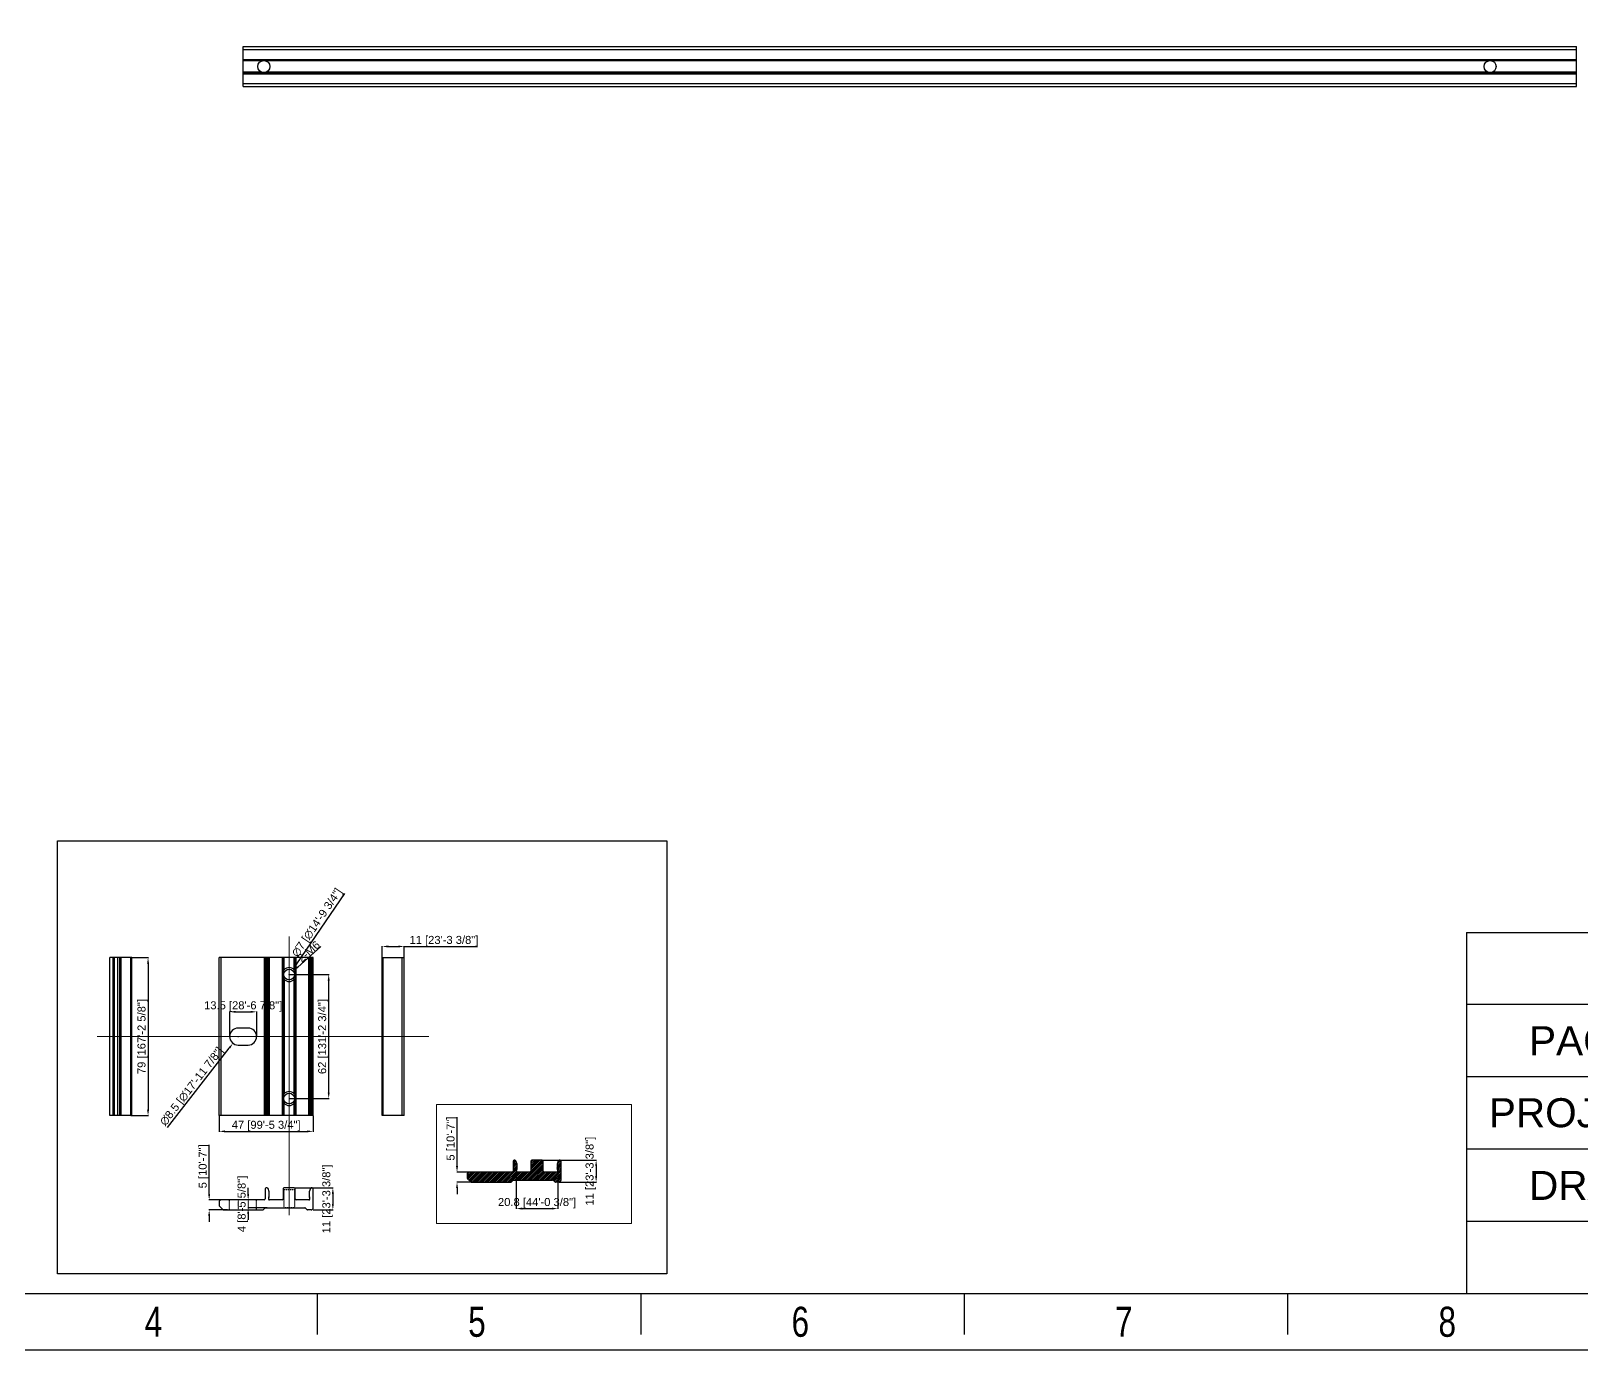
# Model space of a CAD drawing. Header units: millimetres. Extents: x 7531 to 19147, y 2539 to 6525.
# Drawn here: x 9975 to 10749, y 2539 to 3199 of the extents above; entities that cross this region are included whole.
import ezdxf

# ---------------------------------------------------------------- set-up
doc = ezdxf.new("R2010")
doc.units = ezdxf.units.MM
doc.linetypes.add('HIDDEN', pattern=[0.2, 0.1, -0.1])
doc.layers.add('02___PRT_ALL_AXES', color=7, linetype='Continuous')
doc.layers.add('DEFAULT_2', color=8, linetype='HIDDEN')
doc.styles.add('CKSTANDARD', font='arial.ttf')
doc.styles.add('Roamns', font='romans.shx')
doc.styles.get("Standard").update_dxf_attribs({"font": 'arial.ttf'})
doc.dimstyles.get("Standard").update_dxf_attribs({"dimtxt": 4, "dimasz": 3, "dimexe": 0.18, "dimexo": 0.0625, "dimgap": 0.09, "dimtad": 1, "dimdec": 4, "dimdsep": 46, "dimtxsty": 'Standard', "dimcen": 0.09, "dimadec": 0, "dimazin": 0, "dimtfac": 1, "dimtdec": 4, "dimtofl": 0, "dimtmove": 0, "dimatfit": 3, "dimfxl": 1, "dimtolj": 1, "dimtzin": 0, "dimarcsym": 0})

# ---------------------------------------------------------------- blocks, each defined once
blk = doc.blocks.new('*D51')
at = {"color": 0, "lineweight": -2, "transparency": 16777216}
for p, q in [((10024.51, 2735.26), (10033.3, 2735.26)), ((10033.12, 2732.26), (10033.12, 2659.26)), ((10024.51, 2656.26), (10033.3, 2656.26))]:
    blk.add_line(p, q, dxfattribs=at)
at = {"color": 0, "transparency": 16777216}
for points in [[(10032.62, 2732.26), (10033.62, 2732.26), (10033.12, 2735.26)], [(10032.62, 2659.26), (10033.62, 2659.26), (10033.12, 2656.26)]]:
    blk.add_solid(points, dxfattribs=at)
at = {"layer": 'Defpoints', "color": 0, "transparency": 16777216}
for p in [(10024.44, 2735.26), (10024.44, 2656.26), (10033.12, 2656.26)]:
    blk.add_point(p, dxfattribs=at)
at = {"color": 0, "lineweight": 5, "transparency": 16777216, "insert": (10030.45, 2695.76), "char_height": 4, "attachment_point": 5, "rotation": 90}
blk.add_mtext('\\A1;79 [167\'-2 5/8"]', dxfattribs=at)
blk = doc.blocks.new('*D52')
at = {"color": 0, "lineweight": -2, "transparency": 16777216}
for p, q in [((10073.92, 2695.82), (10073.92, 2708.29)), ((10076.92, 2708.11), (10084.42, 2708.11)), ((10087.42, 2695.82), (10087.42, 2708.29))]:
    blk.add_line(p, q, dxfattribs=at)
at = {"color": 0, "transparency": 16777216}
for points in [[(10076.92, 2708.61), (10076.92, 2707.61), (10073.92, 2708.11)], [(10084.42, 2708.61), (10084.42, 2707.61), (10087.42, 2708.11)]]:
    blk.add_solid(points, dxfattribs=at)
at = {"layer": 'Defpoints', "color": 0, "transparency": 16777216}
for p in [(10087.42, 2708.11), (10073.92, 2695.76), (10087.42, 2695.76)]:
    blk.add_point(p, dxfattribs=at)
at = {"color": 0, "lineweight": 5, "transparency": 16777216, "insert": (10080.67, 2710.79), "char_height": 4, "attachment_point": 5}
blk.add_mtext('\\A1;13.5 [28\'-6 7/8"]', dxfattribs=at)
blk = doc.blocks.new('*D53')
at = {"color": 0, "lineweight": -2, "transparency": 16777216}
for p, q in [((10042.86, 2650.22), (10073.72, 2690.03)), ((10078.08, 2695.76), (10078.26, 2695.76)), ((10078.17, 2695.67), (10078.17, 2695.85))]:
    blk.add_line(p, q, dxfattribs=at)
at = {"color": 0, "transparency": 16777216}
blk.add_solid([(10073.33, 2690.33), (10074.12, 2689.72), (10075.56, 2692.4)], dxfattribs=at)
at = {"layer": 'Defpoints', "color": 0, "transparency": 16777216}
for p in [(10080.77, 2699.11), (10075.56, 2692.4)]:
    blk.add_point(p, dxfattribs=at)
at = {"color": 0, "lineweight": 5, "transparency": 16777216, "insert": (10055.22, 2670.6), "char_height": 4, "attachment_point": 5, "rotation": 52.2099}
blk.add_mtext('\\A1;∅8.5 [∅17\'-11 7/8"]', dxfattribs=at)
blk = doc.blocks.new('*D54')
at = {"color": 0, "lineweight": -2, "transparency": 16777216}
for p, q in [((10119.53, 2740.8), (10107.93, 2730.53)), ((10103.58, 2726.76), (10103.76, 2726.76)), ((10103.67, 2726.67), (10103.67, 2726.85))]:
    blk.add_line(p, q, dxfattribs=at)
at = {"color": 0, "transparency": 16777216}
blk.add_solid([(10107.6, 2730.91), (10108.26, 2730.16), (10105.69, 2728.55)], dxfattribs=at)
at = {"layer": 'Defpoints', "color": 0, "transparency": 16777216}
for p in [(10105.69, 2728.55), (10101.64, 2724.97)]:
    blk.add_point(p, dxfattribs=at)
at = {"color": 0, "lineweight": 5, "transparency": 16777216, "insert": (10113.44, 2738.26), "char_height": 4, "attachment_point": 5, "rotation": 41.52216}
blk.add_mtext('\\A1;2-M6', dxfattribs=at)
blk = doc.blocks.new('*D55')
at = {"color": 0, "lineweight": -2, "transparency": 16777216}
for p, q in [((10068.67, 2656.19), (10068.67, 2648.19)), ((10115.67, 2656.19), (10115.67, 2648.19)), ((10071.67, 2648.37), (10112.67, 2648.37))]:
    blk.add_line(p, q, dxfattribs=at)
at = {"color": 0, "transparency": 16777216}
for points in [[(10071.67, 2648.87), (10071.67, 2647.87), (10068.67, 2648.37)], [(10112.67, 2648.87), (10112.67, 2647.87), (10115.67, 2648.37)]]:
    blk.add_solid(points, dxfattribs=at)
at = {"layer": 'Defpoints', "color": 0, "transparency": 16777216}
for p in [(10068.67, 2656.26), (10115.67, 2656.26), (10115.67, 2648.37)]:
    blk.add_point(p, dxfattribs=at)
at = {"color": 0, "lineweight": 5, "transparency": 16777216, "insert": (10092.17, 2651.05), "char_height": 4, "attachment_point": 5}
blk.add_mtext('\\A1;47 [99\'-5 3/4"]', dxfattribs=at)
blk = doc.blocks.new('*D56')
at = {"color": 0, "lineweight": -2, "transparency": 16777216}
for p, q in [((10103.73, 2726.76), (10123.61, 2726.76)), ((10123.43, 2667.76), (10123.43, 2723.76)), ((10103.73, 2664.76), (10123.61, 2664.76))]:
    blk.add_line(p, q, dxfattribs=at)
at = {"color": 0, "transparency": 16777216}
for points in [[(10122.93, 2723.76), (10123.93, 2723.76), (10123.43, 2726.76)], [(10122.93, 2667.76), (10123.93, 2667.76), (10123.43, 2664.76)]]:
    blk.add_solid(points, dxfattribs=at)
at = {"layer": 'Defpoints', "color": 0, "transparency": 16777216}
for p in [(10103.67, 2726.76), (10123.43, 2726.76), (10103.67, 2664.76)]:
    blk.add_point(p, dxfattribs=at)
at = {"color": 0, "lineweight": 5, "transparency": 16777216, "insert": (10120.75, 2695.76), "char_height": 4, "attachment_point": 5, "rotation": 90}
blk.add_mtext('\\A1;62 [131\'-2 3/4"]', dxfattribs=at)
blk = doc.blocks.new('*D57')
at = {"color": 0, "lineweight": -2, "transparency": 16777216}
for p, q in [((10063.67, 2617.09), (10063.67, 2641.68)), ((10070.1, 2614.09), (10063.49, 2614.09)), ((10072.81, 2609.09), (10063.49, 2609.09)), ((10063.67, 2606.09), (10063.67, 2603.09))]:
    blk.add_line(p, q, dxfattribs=at)
at = {"color": 0, "transparency": 16777216}
for points in [[(10063.17, 2617.09), (10064.17, 2617.09), (10063.67, 2614.09)], [(10063.17, 2606.09), (10064.17, 2606.09), (10063.67, 2609.09)]]:
    blk.add_solid(points, dxfattribs=at)
at = {"layer": 'Defpoints', "color": 0, "transparency": 16777216}
for p in [(10063.67, 2614.09), (10070.17, 2614.09), (10072.87, 2609.09)]:
    blk.add_point(p, dxfattribs=at)
at = {"color": 0, "lineweight": 5, "transparency": 16777216, "insert": (10061.01, 2630.88), "char_height": 4, "attachment_point": 5, "rotation": 90}
blk.add_mtext('\\A1;5 [10\'-7"]', dxfattribs=at)
blk = doc.blocks.new('*D58')
at = {"color": 0, "lineweight": -2, "transparency": 16777216}
for p, q in [((10106.3, 2620.09), (10125.69, 2620.09)), ((10125.51, 2617.09), (10125.51, 2612.09)), ((10115.73, 2609.09), (10125.69, 2609.09))]:
    blk.add_line(p, q, dxfattribs=at)
at = {"color": 0, "transparency": 16777216}
for points in [[(10125.01, 2617.09), (10126.01, 2617.09), (10125.51, 2620.09)], [(10125.01, 2612.09), (10126.01, 2612.09), (10125.51, 2609.09)]]:
    blk.add_solid(points, dxfattribs=at)
at = {"layer": 'Defpoints', "color": 0, "transparency": 16777216}
for p in [(10106.24, 2620.09), (10115.67, 2609.09), (10125.51, 2609.09)]:
    blk.add_point(p, dxfattribs=at)
at = {"color": 0, "lineweight": 5, "transparency": 16777216, "insert": (10122.83, 2614.59), "char_height": 4, "attachment_point": 5, "rotation": 90}
blk.add_mtext('\\A1;11 [23\'-3 3/8"]', dxfattribs=at)
blk = doc.blocks.new('*D59')
at = {"color": 0, "lineweight": -2, "transparency": 16777216}
for p, q in [((10083.17, 2617.09), (10083.17, 2620.09)), ((10091.1, 2614.09), (10082.99, 2614.09)), ((10092.6, 2610.09), (10082.99, 2610.09)), ((10083.17, 2607.09), (10083.17, 2604.09))]:
    blk.add_line(p, q, dxfattribs=at)
at = {"color": 0, "transparency": 16777216}
for points in [[(10082.67, 2617.09), (10083.67, 2617.09), (10083.17, 2614.09)], [(10082.67, 2607.09), (10083.67, 2607.09), (10083.17, 2610.09)]]:
    blk.add_solid(points, dxfattribs=at)
at = {"layer": 'Defpoints', "color": 0, "transparency": 16777216}
for p in [(10083.17, 2614.09), (10091.17, 2614.09), (10092.67, 2610.09)]:
    blk.add_point(p, dxfattribs=at)
at = {"color": 0, "lineweight": 5, "transparency": 16777216, "insert": (10080.49, 2612.09), "char_height": 4, "attachment_point": 5, "rotation": 90}
blk.add_mtext('\\A1;4 [8\'-5 5/8"]', dxfattribs=at)
blk = doc.blocks.new('*D60')
at = {"color": 0, "lineweight": -2, "transparency": 16777216}
for p, q in [((10150.21, 2735.32), (10150.21, 2740.98)), ((10153.21, 2740.8), (10158.21, 2740.8)), ((10161.21, 2735.32), (10161.21, 2740.98)), ((10161.21, 2740.8), (10197.85, 2740.8))]:
    blk.add_line(p, q, dxfattribs=at)
at = {"color": 0, "transparency": 16777216}
for points in [[(10153.21, 2741.3), (10153.21, 2740.3), (10150.21, 2740.8)], [(10158.21, 2741.3), (10158.21, 2740.3), (10161.21, 2740.8)]]:
    blk.add_solid(points, dxfattribs=at)
at = {"layer": 'Defpoints', "color": 0, "transparency": 16777216}
for p in [(10150.21, 2735.26), (10161.21, 2740.8), (10161.21, 2735.26)]:
    blk.add_point(p, dxfattribs=at)
at = {"color": 0, "lineweight": 5, "transparency": 16777216, "insert": (10181.03, 2743.48), "char_height": 4, "attachment_point": 5}
blk.add_mtext('\\A1;11 [23\'-3 3/8"]', dxfattribs=at)
blk = doc.blocks.new('*D49')
at = {"color": 0, "lineweight": -2, "transparency": 16777216}
for p, q in [((10187.58, 2630.96), (10187.58, 2655.54)), ((10194.02, 2627.96), (10187.4, 2627.96)), ((10196.72, 2622.96), (10187.4, 2622.96)), ((10187.58, 2619.96), (10187.58, 2616.96))]:
    blk.add_line(p, q, dxfattribs=at)
at = {"color": 0, "transparency": 16777216}
for points in [[(10187.08, 2630.96), (10188.08, 2630.96), (10187.58, 2627.96)], [(10187.08, 2619.96), (10188.08, 2619.96), (10187.58, 2622.96)]]:
    blk.add_solid(points, dxfattribs=at)
at = {"layer": 'Defpoints', "color": 0, "transparency": 16777216}
for p in [(10187.58, 2627.96), (10194.08, 2627.96), (10196.79, 2622.96)]:
    blk.add_point(p, dxfattribs=at)
at = {"color": 0, "lineweight": 5, "transparency": 16777216, "insert": (10184.93, 2644.75), "char_height": 4, "attachment_point": 5, "rotation": 90}
blk.add_mtext('\\A1;5 [10\'-7"]', dxfattribs=at)
blk = doc.blocks.new('*D50')
at = {"color": 0, "lineweight": -2, "transparency": 16777216}
for p, q in [((10230.22, 2633.96), (10257.29, 2633.96)), ((10257.11, 2630.96), (10257.11, 2625.96)), ((10238.64, 2622.96), (10257.29, 2622.96))]:
    blk.add_line(p, q, dxfattribs=at)
at = {"color": 0, "transparency": 16777216}
for points in [[(10256.61, 2630.96), (10257.61, 2630.96), (10257.11, 2633.96)], [(10256.61, 2625.96), (10257.61, 2625.96), (10257.11, 2622.96)]]:
    blk.add_solid(points, dxfattribs=at)
at = {"layer": 'Defpoints', "color": 0, "transparency": 16777216}
for p in [(10230.15, 2633.96), (10238.58, 2622.96), (10257.11, 2622.96)]:
    blk.add_point(p, dxfattribs=at)
at = {"color": 0, "lineweight": 5, "transparency": 16777216, "insert": (10254.43, 2628.46), "char_height": 4, "attachment_point": 5, "rotation": 90}
blk.add_mtext('\\A1;11 [23\'-3 3/8"]', dxfattribs=at)
blk = doc.blocks.new('*D61')
at = {"color": 0, "lineweight": -2, "transparency": 16777216}
for p, q in [((10217.18, 2628.59), (10217.18, 2609.57)), ((10237.98, 2628.59), (10237.98, 2609.57)), ((10220.18, 2609.75), (10234.98, 2609.75))]:
    blk.add_line(p, q, dxfattribs=at)
at = {"color": 0, "transparency": 16777216}
for points in [[(10220.18, 2610.25), (10220.18, 2609.25), (10217.18, 2609.75)], [(10234.98, 2610.25), (10234.98, 2609.25), (10237.98, 2609.75)]]:
    blk.add_solid(points, dxfattribs=at)
at = {"layer": 'Defpoints', "color": 0, "transparency": 16777216}
for p in [(10217.18, 2628.66), (10237.98, 2628.66), (10237.98, 2609.75)]:
    blk.add_point(p, dxfattribs=at)
at = {"color": 0, "lineweight": 5, "transparency": 16777216, "insert": (10227.58, 2612.43), "char_height": 4, "attachment_point": 5}
blk.add_mtext('\\A1;20.8 [44\'-0 3/8"]', dxfattribs=at)
blk = doc.blocks.new('*D62')
at = {"color": 0, "lineweight": -2, "transparency": 16777216}
for p, q in [((10131.28, 2767.36), (10107.32, 2732.13)), ((10103.58, 2726.76), (10103.76, 2726.76)), ((10103.67, 2726.67), (10103.67, 2726.85))]:
    blk.add_line(p, q, dxfattribs=at)
at = {"color": 0, "transparency": 16777216}
blk.add_solid([(10106.91, 2732.41), (10107.73, 2731.85), (10105.63, 2729.65)], dxfattribs=at)
at = {"layer": 'Defpoints', "color": 0, "transparency": 16777216}
for p in [(10105.63, 2729.65), (10101.7, 2723.86)]:
    blk.add_point(p, dxfattribs=at)
at = {"color": 0, "lineweight": 5, "transparency": 16777216, "insert": (10117.89, 2752.51), "char_height": 4, "attachment_point": 5, "rotation": 55.78255}
blk.add_mtext('\\A1;∅7 [∅14\'-9 3/4"]', dxfattribs=at)
blk = doc.blocks.new('standard template')
for p, q in [((23857, 8796), (37409, 8796)), ((23857, 8093), (37409, 8093)), ((23857, 7383), (37409, 7383)), ((23857, 6674), (37409, 6674)), ((23857, 5964), (37409, 5964)), ((456, 5254), (37409, 5254)), ((12589, 4851), (12589, 5254)), ((15761, 4851), (15761, 5254)), ((18933, 4851), (18933, 5254)), ((22104, 4851), (22104, 5254))]:
    blk.add_line(p, q)
at = {"color": 7}
for p, q in [((23857, 8796), (23857, 5964)), ((23857, 5964), (23857, 5254))]:
    blk.add_line(p, q, dxfattribs=at)
blk.add_lwpolyline([(37963, 4700), (-97, 4700), (-97, 30879), (37963, 30879)], close=True)
at = {"style": 'CKSTANDARD', "width": 0.75}
for s, p in [('4', (10894, 4830)), ('5', (14066, 4830)), ('6', (17237, 4830)), ('7', (20409, 4830)), ('8', (23581, 4830))]:
    blk.add_text(s, height=295, dxfattribs=at).set_placement(p)
at = {"char_height": 284.52, "attachment_point": 1, "style": 'Roamns'}
for s, insert, width in [('{\\fArial|b0|i0|c0|p34;PAGE TITLE}', (24469, 7876), 3912.01), ('{\\fArial|b0|i0|c0|p34;PROJECT NAME}', (24075, 7170), 3305.73), ('{\\fArial|b0|i0|c0|p34;DRAWN BY}', (24469, 6457), 3912.01)]:
    blk.add_mtext(s, dxfattribs=dict(at, insert=insert, width=width))
at = {"style": 'Roamns'}
for tag, p in [('PAGE_NAME', (27466, 7594)), ('PROJECT_NAME', (27466, 6884)), ('DRAWN_NAME', (27466, 6174)), ('VERSION', (34241, 6174)), ('SELECT_DATA', (27466, 5464)), ('PAGE_NUMBER', (34241, 5464))]:
    blk.add_attdef(tag, p, '', height=285, dxfattribs=at)
blk = doc.blocks.new('212121')
at = {"color": 114, "linetype": 'Continuous', "true_color": 0x139b48}
for p, q in [((2671.76, 8303.88), (2671.76, 8323.88)), ((2671.76, 8323.88), (3338.26, 8323.88)), ((2671.76, 8322.38), (3338.26, 8322.38)), ((3338.26, 8303.88), (3338.26, 8323.88)), ((2671.76, 8317.48), (3338.26, 8317.48)), ((2671.76, 8316.98), (3338.26, 8316.98)), ((3338.26, 8316.72), (3296.03, 8316.72)), ((2671.76, 8310.78), (3338.26, 8310.78)), ((2671.76, 8310.28), (3338.26, 8310.28)), ((3338.26, 8311.04), (3296.03, 8311.04)), ((2671.76, 8305.38), (3338.26, 8305.38)), ((2671.76, 8303.88), (3338.26, 8303.88))]:
    blk.add_line(p, q, dxfattribs=at)
at = {"layer": '02___PRT_ALL_AXES', "color": 114, "linetype": 'Continuous', "true_color": 0x139b48}
for p, q in [((2681.1, 8316.72), (2671.76, 8316.72)), ((3294.1, 8316.72), (2683.03, 8316.72)), ((2681.1, 8311.04), (2671.76, 8311.04)), ((3294.1, 8311.04), (2683.03, 8311.04))]:
    blk.add_line(p, q, dxfattribs=at)
for centre in [(2682.06, 8313.88), (3295.06, 8313.88)]:
    blk.add_circle(centre, 3, dxfattribs=at)

msp = doc.modelspace()

# ---------------------------------------------------------------- hatches: boundary and pattern name
at = {"lineweight": 5}
h = msp.add_hatch(dxfattribs=at)
h.set_pattern_fill('ANSI31', color=2, scale=5)
h.set_pattern_definition([(45, (8442.4352, -5496.28385), (-0.44194174, 0.44194174), [])])
h.paths.add_polyline_path([(10193.5791, 2627.9565, 0.414213562), (10192.5791, 2626.9565), (10192.5791, 2625.37071, 0.198912367), (10192.872, 2624.66361), (10194.43266, 2623.10295, 0.198912367), (10194.78621, 2622.9565), (10214.372, 2622.9565, 0.198912367), (10214.72555, 2623.10295), (10215.43266, 2623.81005, -0.198912367), (10215.78621, 2623.9565), (10235.372, 2623.9565, -0.198912367), (10235.72555, 2623.81005), (10236.43266, 2623.10295, 0.198912367), (10236.78621, 2622.9565), (10238.5791, 2622.9565, 0.414213562), (10239.5791, 2623.9565), (10239.5791, 2633.4565, 0.414213562), (10239.0791, 2633.9565), (10238.63384, 2633.9565, 0.318707846), (10238.16191, 2633.62167), (10237.5791, 2631.9565), (10237.5791, 2630.34842, 0.284903348), (10237.7391, 2629.30658, -0.28737456), (10237.89548, 2628.25635, -0.298125223), (10237.43729, 2627.9565), (10231.1541, 2627.9565, -0.414213562), (10230.6541, 2628.4565), (10230.6541, 2633.4565, 0.414213562), (10230.1541, 2633.9565), (10225.0041, 2633.9565, 0.414213562), (10224.5041, 2633.4565), (10224.5041, 2628.4565, -0.414213562), (10224.0041, 2627.9565), (10217.72091, 2627.9565, -0.298133087), (10217.26272, 2628.25636, -0.287370651), (10217.4191, 2629.30658, 0.284903348), (10217.5791, 2630.34842), (10217.5791, 2631.9565), (10216.99629, 2633.62167, 0.318707846), (10216.52436, 2633.9565), (10216.0791, 2633.9565, 0.414213562), (10215.5791, 2633.4565), (10215.5791, 2628.4565, -0.414213562), (10215.0791, 2627.9565)])
h.paths.add_polyline_path([(10214.59341, 2615.18723), (10219.76007, 2615.18723), (10219.76007, 2622.68723), (10214.59341, 2622.68723)], flags=9)

# ---------------------------------------------------------------- linework, layer by layer
at = {"color": 1, "lineweight": 5}
for p, q in [((10103.66543, 2606.41512), (10103.66543, 2745.74123)), ((10007.62644, 2695.75552), (10173.44507, 2695.75552))]:
    msp.add_line(p, q, dxfattribs=at)
at = {"color": 7, "linetype": 'Continuous'}
for p, q in [((10013.94453, 2656.25552), (10013.94453, 2735.25552)), ((10024.94453, 2735.25552), (10013.94453, 2735.25552)), ((10014.09098, 2656.25552), (10014.09098, 2735.25552)), ((10015.65164, 2656.25552), (10015.65164, 2735.25552)), ((10016.35874, 2656.25552), (10016.35874, 2735.25552)), ((10017.94453, 2656.25552), (10017.94453, 2735.25552)), ((10018.94453, 2656.25552), (10018.94453, 2735.25552)), ((10019.44453, 2735.25552), (10019.44453, 2656.25552)), ((10024.44453, 2656.25552), (10024.44453, 2735.25552)), ((10024.94453, 2656.25552), (10024.94453, 2735.25552)), ((10068.66543, 2656.25552), (10068.66543, 2735.25552)), ((10115.66543, 2735.25552), (10068.66543, 2735.25552)), ((10069.66543, 2656.25552), (10069.66543, 2735.25552)), ((10091.16543, 2735.25552), (10091.16543, 2656.25552)), ((10091.66543, 2656.25552), (10091.66543, 2735.25552)), ((10092.16543, 2656.25552), (10092.16543, 2735.25552)), ((10092.61069, 2656.25552), (10092.61069, 2735.25552)), ((10093.08262, 2656.25552), (10093.08262, 2735.25552)), ((10093.66543, 2656.25552), (10093.66543, 2735.25552)), ((10093.74543, 2735.25552), (10093.74543, 2656.25552)), ((10093.80724, 2656.25552), (10093.80724, 2735.25552)), ((10100.09043, 2735.25552), (10100.09043, 2656.25552)), ((10100.59043, 2656.25552), (10100.59043, 2735.25552)), ((10101.09043, 2729.12604), (10101.09043, 2735.25552)), ((10106.24043, 2729.12604), (10106.24043, 2735.25552)), ((10106.74043, 2656.25552), (10106.74043, 2735.25552)), ((10107.24043, 2656.25552), (10107.24043, 2735.25552)), ((10113.52362, 2656.25552), (10113.52362, 2735.25552)), ((10113.58543, 2735.25552), (10113.58543, 2656.25552)), ((10113.66543, 2656.25552), (10113.66543, 2735.25552)), ((10114.24824, 2735.25552), (10114.24824, 2656.25552)), ((10114.72017, 2735.25552), (10114.72017, 2656.25552)), ((10115.16543, 2656.25552), (10115.16543, 2735.25552)), ((10115.66543, 2656.25552), (10115.66543, 2735.25552)), ((10150.20936, 2656.25552), (10150.20936, 2735.25552)), ((10150.20936, 2735.25552), (10161.20936, 2735.25552)), ((10150.70936, 2656.25552), (10150.70936, 2735.25552)), ((10160.20936, 2656.25552), (10160.20936, 2735.25552)), ((10161.20936, 2656.25552), (10161.20936, 2735.25552)), ((10101.09043, 2724.38499), (10101.09043, 2667.12604)), ((10106.24043, 2667.12604), (10106.24043, 2724.38499)), ((10083.16543, 2700.00552), (10078.16543, 2700.00552)), ((10078.16543, 2691.50552), (10083.16543, 2691.50552)), ((10101.09043, 2656.25552), (10101.09043, 2662.38499)), ((10106.24043, 2656.25552), (10106.24043, 2662.38499)), ((10024.94453, 2656.25552), (10013.94453, 2656.25552)), ((10115.66543, 2656.25552), (10068.66543, 2656.25552)), ((10161.20936, 2656.25552), (10150.20936, 2656.25552)), ((10192.5791, 2626.9565), (10192.5791, 2625.37071)), ((10215.0791, 2627.9565), (10193.5791, 2627.9565)), ((10215.5791, 2633.4565), (10215.5791, 2628.4565)), ((10216.52436, 2633.9565), (10216.0791, 2633.9565)), ((10217.5791, 2631.9565), (10216.99629, 2633.62167)), ((10217.5791, 2630.34842), (10217.5791, 2631.9565)), ((10224.0041, 2627.9565), (10217.72091, 2627.9565)), ((10224.5041, 2633.4565), (10224.5041, 2628.4565)), ((10230.1541, 2633.9565), (10225.0041, 2633.9565)), ((10230.6541, 2628.4565), (10230.6541, 2633.4565)), ((10237.43729, 2627.9565), (10231.1541, 2627.9565)), ((10238.16191, 2633.62167), (10237.5791, 2631.9565)), ((10237.5791, 2631.9565), (10237.5791, 2630.34842)), ((10239.0791, 2633.9565), (10238.63384, 2633.9565)), ((10239.5791, 2623.9565), (10239.5791, 2633.4565)), ((10091.66543, 2619.59206), (10091.66543, 2614.59206)), ((10092.61069, 2620.09206), (10092.16543, 2620.09206)), ((10093.66543, 2618.09206), (10093.08262, 2619.75723)), ((10100.59043, 2619.59206), (10100.59043, 2614.59206)), ((10106.24043, 2620.09206), (10101.09043, 2620.09206)), ((10106.74043, 2614.59206), (10106.74043, 2619.59206)), ((10114.24824, 2619.75723), (10113.66543, 2618.09206)), ((10115.16543, 2620.09206), (10114.72017, 2620.09206)), ((10115.66543, 2610.09206), (10115.66543, 2619.59206)), ((10192.872, 2624.66361), (10194.43266, 2623.10295)), ((10194.78621, 2622.9565), (10214.372, 2622.9565)), ((10214.72555, 2623.10295), (10215.43266, 2623.81005)), ((10215.78621, 2623.9565), (10235.372, 2623.9565)), ((10235.72555, 2623.81005), (10236.43266, 2623.10295)), ((10238.5791, 2622.9565), (10236.78621, 2622.9565)), ((10068.66543, 2613.09206), (10068.66543, 2611.50627)), ((10091.16543, 2614.09206), (10069.66543, 2614.09206)), ((10093.66543, 2616.48398), (10093.66543, 2618.09206)), ((10100.09043, 2614.09206), (10093.80724, 2614.09206)), ((10113.52362, 2614.09206), (10107.24043, 2614.09206)), ((10113.66543, 2618.09206), (10113.66543, 2616.48398)), ((10068.95832, 2610.79916), (10070.51898, 2609.2385)), ((10070.87253, 2609.09206), (10090.45832, 2609.09206)), ((10090.81187, 2609.2385), (10091.51898, 2609.94561)), ((10091.87253, 2610.09206), (10111.45832, 2610.09206)), ((10111.81187, 2609.94561), (10112.51898, 2609.2385)), ((10114.66543, 2609.09206), (10112.87253, 2609.09206))]:
    msp.add_line(p, q, dxfattribs=at)
msp.add_lwpolyline([(9987.77968, 2793.68142), (10292.49557, 2793.68142), (10292.49557, 2577.14857), (9987.77968, 2577.14857)], close=True)
at = {"lineweight": 5}
msp.add_lwpolyline([(10177.37433, 2602.3641), (10274.74927, 2602.3641), (10274.74927, 2661.72343), (10177.37433, 2661.72343)], close=True, dxfattribs=at)
at = {"color": 7, "linetype": 'Continuous'}
for centre in [(10103.66543, 2726.75552), (10103.66543, 2664.75552)]:
    msp.add_circle(centre, 2.7, dxfattribs=at)
for centre, radius, start, end in [((10103.66543, 2726.75552), 3.5, 42.63239318, 137.36760682), ((10103.66543, 2726.75552), 3.5, 222.63239318, 317.36760682), ((10078.16543, 2695.75552), 4.25, 90, 270), ((10083.16543, 2695.75552), 4.25, 270, 90), ((10103.66543, 2664.75552), 3.5, 42.63239318, 137.36760682), ((10103.66543, 2664.75552), 3.5, 222.63239318, 317.36760682), ((10193.5791, 2626.9565), 1, 90, 180), ((10215.0791, 2628.4565), 0.5, 270, 0), ((10216.0791, 2633.4565), 0.5, 90, 180), ((10216.52436, 2633.4565), 0.5, 19.29004622, 90), ((10218.1791, 2628.65665), 1, 139.46419789, 203.59741636), ((10217.72091, 2628.4565), 0.5, 203.59741636, 270), ((10216.6591, 2629.9565), 1, 319.46419789, 23.07391807), ((10224.0041, 2628.4565), 0.5, 270, 0), ((10225.0041, 2633.4565), 0.5, 90, 180), ((10230.1541, 2633.4565), 0.5, 0, 90), ((10231.1541, 2628.4565), 0.5, 180, 270), ((10237.43729, 2628.4565), 0.5, 270, 336.40258364), ((10238.4991, 2629.9565), 1, 156.92608193, 220.53580211), ((10236.9791, 2628.65665), 1, 336.40258364, 40.53580211), ((10238.63384, 2633.4565), 0.5, 90, 160.70995378), ((10239.0791, 2633.4565), 0.5, 0, 90), ((10092.16543, 2619.59206), 0.5, 90, 180), ((10092.61069, 2619.59206), 0.5, 19.29004622, 90), ((10101.09043, 2619.59206), 0.5, 90, 180), ((10106.24043, 2619.59206), 0.5, 0, 90), ((10114.72017, 2619.59206), 0.5, 90, 160.70995378), ((10115.16543, 2619.59206), 0.5, 0, 90), ((10193.5791, 2625.37071), 1, 180, 225), ((10194.78621, 2623.4565), 0.5, 225, 270), ((10214.372, 2623.4565), 0.5, 270, 315), ((10215.78621, 2623.4565), 0.5, 90, 135), ((10235.372, 2623.4565), 0.5, 45, 90), ((10236.78621, 2623.4565), 0.5, 225, 270), ((10238.5791, 2623.9565), 1, 270, 0), ((10069.66543, 2613.09206), 1, 90, 180), ((10069.66543, 2611.50627), 1, 180, 225), ((10091.16543, 2614.59206), 0.5, 270, 0), ((10094.26543, 2614.79221), 1, 139.46419789, 203.59741636), ((10093.80724, 2614.59206), 0.5, 203.59741636, 270), ((10092.74543, 2616.09206), 1, 319.46419789, 23.07391807), ((10100.09043, 2614.59206), 0.5, 270, 0), ((10107.24043, 2614.59206), 0.5, 180, 270), ((10113.52362, 2614.59206), 0.5, 270, 336.40258364), ((10114.58543, 2616.09206), 1, 156.92608193, 220.53580211), ((10113.06543, 2614.79221), 1, 336.40258364, 40.53580211), ((10070.87253, 2609.59206), 0.5, 225, 270), ((10090.45832, 2609.59206), 0.5, 270, 315), ((10091.87253, 2609.59206), 0.5, 90, 135), ((10111.45832, 2609.59206), 0.5, 45, 90), ((10112.87253, 2609.59206), 0.5, 225, 270), ((10114.66543, 2610.09206), 1, 270, 0)]:
    msp.add_arc(centre, radius, start, end, dxfattribs=at)
for points, knots in [([(10100.59536, 2726.7556), (10100.59536, 2726.86017), (10100.59656, 2727.06861), (10100.604, 2727.37984), (10100.62168, 2727.68811), (10100.65481, 2727.99284), (10100.70876, 2728.29336), (10100.77625, 2728.53892), (10100.84819, 2728.72996), (10100.91322, 2728.87004), (10100.99161, 2729.00451), (10101.05505, 2729.08761), (10101.09043, 2729.12604)], [0, 0, 0, 0, 0.127091952, 0.253318145, 0.378322413, 0.502265912, 0.625618625, 0.749056113, 0.811111487, 0.873552138, 0.93651169, 1, 1, 1, 1]), ([(10106.24043, 2729.12604), (10106.27581, 2729.0876), (10106.33925, 2729.0045), (10106.41765, 2728.87002), (10106.48267, 2728.72994), (10106.55462, 2728.53888), (10106.6221, 2728.29331), (10106.67605, 2727.99276), (10106.70918, 2727.68802), (10106.72686, 2727.37972), (10106.7343, 2727.06847), (10106.73549, 2726.86002), (10106.73549, 2726.75544)], [0, 0, 0, 0, 0.063487492, 0.126446577, 0.188887256, 0.2509424, 0.374379582, 0.49773224, 0.621675901, 0.746680543, 0.87290749, 1, 1, 1, 1]), ([(10101.09043, 2724.38499), (10101.05504, 2724.42343), (10100.99159, 2724.50655), (10100.91318, 2724.64104), (10100.84816, 2724.78114), (10100.77622, 2724.97219), (10100.70874, 2725.21776), (10100.6548, 2725.5183), (10100.62167, 2725.82303), (10100.604, 2726.13132), (10100.59655, 2726.44257), (10100.59536, 2726.65102), (10100.59536, 2726.7556)], [0, 0, 0, 0, 0.063494982, 0.126468541, 0.188905215, 0.250963417, 0.37439636, 0.497744365, 0.621682707, 0.746681897, 0.872909522, 1, 1, 1, 1]), ([(10106.73549, 2726.75544), (10106.73549, 2726.65086), (10106.73429, 2726.44243), (10106.72685, 2726.13119), (10106.70917, 2725.82292), (10106.67604, 2725.51819), (10106.62209, 2725.21767), (10106.55461, 2724.97211), (10106.48266, 2724.78107), (10106.41764, 2724.64099), (10106.33925, 2724.50652), (10106.27581, 2724.42343), (10106.24043, 2724.38499)], [0, 0, 0, 0, 0.127092356, 0.253318948, 0.378323307, 0.502266861, 0.625619604, 0.749056907, 0.811112141, 0.873552837, 0.936512093, 1, 1, 1, 1]), ([(10100.59536, 2664.7556), (10100.59536, 2664.86017), (10100.59656, 2665.06861), (10100.604, 2665.37984), (10100.62168, 2665.68811), (10100.65481, 2665.99284), (10100.70876, 2666.29336), (10100.77625, 2666.53892), (10100.84819, 2666.72996), (10100.91322, 2666.87004), (10100.99161, 2667.00451), (10101.05505, 2667.08761), (10101.09043, 2667.12604)], [0, 0, 0, 0, 0.127091952, 0.253318145, 0.378322413, 0.502265912, 0.625618625, 0.749056113, 0.811111487, 0.873552138, 0.93651169, 1, 1, 1, 1]), ([(10106.24043, 2667.12604), (10106.27581, 2667.0876), (10106.33925, 2667.0045), (10106.41765, 2666.87002), (10106.48267, 2666.72994), (10106.55462, 2666.53888), (10106.6221, 2666.29331), (10106.67605, 2665.99276), (10106.70918, 2665.68802), (10106.72686, 2665.37972), (10106.7343, 2665.06847), (10106.73549, 2664.86002), (10106.73549, 2664.75544)], [0, 0, 0, 0, 0.063487492, 0.126446577, 0.188887256, 0.2509424, 0.374379582, 0.49773224, 0.621675901, 0.746680543, 0.87290749, 1, 1, 1, 1]), ([(10101.09043, 2662.38499), (10101.05504, 2662.42343), (10100.99159, 2662.50655), (10100.91318, 2662.64104), (10100.84816, 2662.78114), (10100.77622, 2662.97219), (10100.70874, 2663.21776), (10100.6548, 2663.5183), (10100.62167, 2663.82303), (10100.604, 2664.13132), (10100.59655, 2664.44257), (10100.59536, 2664.65102), (10100.59536, 2664.7556)], [0, 0, 0, 0, 0.063494982, 0.126468541, 0.188905215, 0.250963417, 0.37439636, 0.497744365, 0.621682707, 0.746681897, 0.872909522, 1, 1, 1, 1]), ([(10106.73549, 2664.75544), (10106.73549, 2664.65086), (10106.73429, 2664.44243), (10106.72685, 2664.13119), (10106.70917, 2663.82292), (10106.67604, 2663.51819), (10106.62209, 2663.21767), (10106.55461, 2662.97211), (10106.48266, 2662.78107), (10106.41764, 2662.64099), (10106.33925, 2662.50652), (10106.27581, 2662.42343), (10106.24043, 2662.38499)], [0, 0, 0, 0, 0.127092356, 0.253318948, 0.378323307, 0.502266861, 0.625619604, 0.749056907, 0.811112141, 0.873552837, 0.936512093, 1, 1, 1, 1])]:
    msp.add_open_spline(points, degree=3, knots=knots, dxfattribs=at)
at = {"layer": '02___PRT_ALL_AXES', "color": 8, "linetype": 'HIDDEN'}
for p, q in [((10230.2791, 2623.9565), (10224.8791, 2623.9565)), ((10106.36543, 2610.09206), (10100.96543, 2610.09206))]:
    msp.add_line(p, q, dxfattribs=at)
at = {"layer": 'DEFAULT_2', "color": 8, "linetype": 'HIDDEN'}
for p, q in [((10100.59536, 2619.66212), (10100.96543, 2619.29206)), ((10100.96543, 2619.29206), (10106.36543, 2619.29206)), ((10100.96543, 2619.29206), (10100.96543, 2610.09206)), ((10106.73549, 2619.66212), (10106.36543, 2619.29206)), ((10106.36543, 2619.29206), (10106.36543, 2610.09206)), ((10073.91543, 2609.09206), (10073.91543, 2614.09206)), ((10078.16543, 2614.09206), (10078.16543, 2609.09206)), ((10083.16543, 2614.09206), (10083.16543, 2609.09206)), ((10087.41543, 2609.09206), (10087.41543, 2614.09206))]:
    msp.add_line(p, q, dxfattribs=at)

# ---------------------------------------------------------------- block references
at = {"transparency": 33554595, "xscale": 0.05097615323888361, "yscale": 0.05097615323888361, "zscale": 0.05097615323888361}
msp.add_blockref('standard template', (9476.12583, 2299.44029), dxfattribs=at)
at = {"color": 6, "lineweight": 5}
msp.add_blockref('212121', (7408.94603, -5133.14426), dxfattribs=at)

# ---------------------------------------------------------------- dimensions: what is measured, and where the dimension line sits
at = {"lineweight": 5}
for p1, p2, picture, middle in [((10101.69725, 2723.86133), (10105.6336, 2729.6497), '*D62', (10117.89475, 2752.51468)), ((10080.7697, 2699.11412), (10075.56115, 2692.39691), '*D53', (10055.22168, 2670.60315))]:
    dim = msp.add_diameter_dim_2p(p1=p1, p2=p2, dimstyle='Standard', dxfattribs=at)
    dim.commit()
    dim.dimension.update_dxf_attribs({"geometry": picture, "text_midpoint": middle})
for base, p1, p2, picture, middle in [((10161.20936, 2740.7981), (10150.20936, 2735.25552), (10161.20936, 2735.25552), '*D60', (10181.02787, 2743.47746)), ((10115.66543, 2648.36882), (10068.66543, 2656.25552), (10115.66543, 2656.25552), '*D55', (10092.16543, 2651.04818))]:
    dim = msp.add_linear_dim(base=base, p1=p1, p2=p2, dimstyle='Standard', dxfattribs=at)
    dim.commit()
    dim.dimension.update_dxf_attribs({"geometry": picture, "text_midpoint": middle})
dim = msp.add_diameter_dim_2p(p1=(10101.64394, 2724.96566), p2=(10105.68692, 2728.54537), text='2-M6', dimstyle='Standard', dxfattribs=at)
dim.commit()
dim.dimension.update_dxf_attribs({"geometry": '*D54', "text_midpoint": (10113.44162, 2738.25949)})
for base, p1, p2, picture, middle in [((10033.12437, 2656.25552), (10024.44453, 2735.25552), (10024.44453, 2656.25552), '*D51', (10033.12437, 2695.75552)), ((10123.42989, 2726.75552), (10103.66543, 2664.75552), (10103.66543, 2726.75552), '*D56', (10123.42989, 2695.75552)), ((10257.10658, 2622.9565), (10230.1541, 2633.9565), (10238.5791, 2622.9565), '*D50', (10257.10658, 2628.4565)), ((10125.50926, 2609.09206), (10106.24043, 2620.09206), (10115.66543, 2609.09206), '*D58', (10125.50926, 2614.59206)), ((10083.16543, 2614.09206), (10092.66543, 2610.09206), (10091.16543, 2614.09206), '*D59', (10083.16543, 2612.09206))]:
    dim = msp.add_linear_dim(base=base, p1=p1, p2=p2, angle=90, dimstyle='Standard', dxfattribs=at)
    dim.commit()
    dim.dimension.update_dxf_attribs({"geometry": picture, "text_midpoint": middle, "dimtype": 160})
for base, p1, p2, picture, middle in [((10087.41543, 2708.10769), (10073.91543, 2695.75552), (10087.41543, 2695.75552), '*D52', (10080.66543, 2708.10769)), ((10237.9791, 2609.74739), (10217.1791, 2628.65665), (10237.9791, 2628.65665), '*D61', (10227.5791, 2609.74739))]:
    dim = msp.add_linear_dim(base=base, p1=p1, p2=p2, dimstyle='Standard', dxfattribs=at)
    dim.commit()
    dim.dimension.update_dxf_attribs({"geometry": picture, "text_midpoint": middle, "dimtype": 160})
for base, p1, p2, picture, middle in [((10187.57928, 2627.9565), (10196.78621, 2622.9565), (10194.0791, 2627.9565), '*D49', (10184.92584, 2644.74909)), ((10063.6656, 2614.09206), (10072.87253, 2609.09206), (10070.16543, 2614.09206), '*D57', (10061.01217, 2630.88465))]:
    dim = msp.add_linear_dim(base=base, p1=p1, p2=p2, angle=90, dimstyle='Standard', dxfattribs=at)
    dim.commit()
    dim.dimension.update_dxf_attribs({"geometry": picture, "text_midpoint": middle})

doc.saveas('drawing.dxf')
